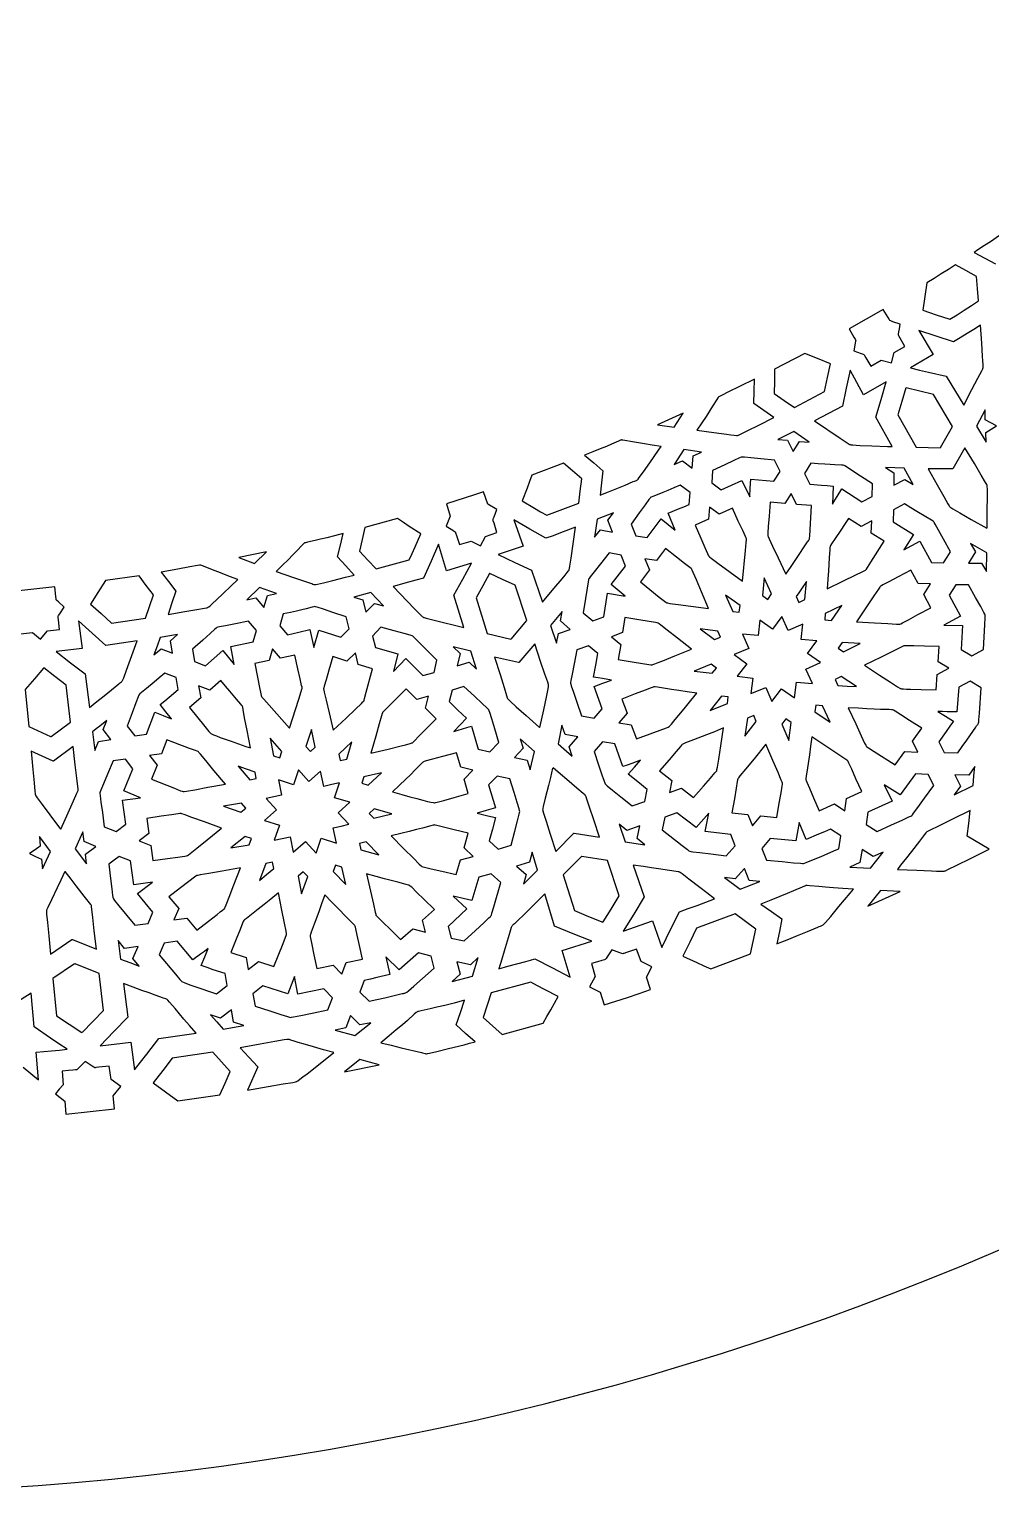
# Model space of a CAD drawing. Extents: x 2600 to 3740, y -1616 to -476.
# Drawn here: x 3210.4 to 3393.4, y -1616 to -1337.1 of the extents above; entities that cross this region are included whole.
import ezdxf

# ---------------------------------------------------------------- set-up
doc = ezdxf.new("R2010")
doc.units = 0
doc.layers.add('LAYER_1', color=18, linetype='CONTINUOUS')
doc.layers.add('LAYER_2', color=174, linetype='CONTINUOUS')

msp = doc.modelspace()

# ---------------------------------------------------------------- linework, layer by layer
at = {"layer": 'LAYER_1'}
for points in [[(3395.07, -1376.4), (3393.36, -1377.58), (3392.26, -1378.31), (3391, -1379.15), (3390.3, -1379.61), (3392.31, -1380.71), (3394.33, -1381.81)], [(3208.72, -1452.26), (3211, -1452.01), (3212.57, -1453.24), (3213.85, -1451.69), (3216.14, -1451.44), (3215.97, -1449.6), (3215.93, -1449.1), (3215.92, -1448.96), (3215.92, -1448.9), (3216, -1448.75), (3216.22, -1448.42), (3217.06, -1447.19), (3215.96, -1446.16), (3215.67, -1445.89), (3215.56, -1445.77), (3215.55, -1445.71), (3215.53, -1445.57), (3215.47, -1445.1), (3215.28, -1443.31), (3207.86, -1444.13)], [(3209.26, -1534.73), (3212.18, -1537.16), (3211.72, -1531.87), (3213.2, -1531.75), (3214.67, -1531.63), (3216.14, -1531.49), (3217.61, -1531.34), (3216.02, -1530.28), (3214.44, -1529.21), (3211.31, -1527.04), (3210.75, -1520.63), (3207.63, -1522.61)]]:
    msp.add_lwpolyline(points, dxfattribs=at)
for points in [[(3386.72, -1381.96), (3385.37, -1382.84), (3384, -1383.71), (3382.63, -1384.58), (3381.26, -1385.43), (3380.88, -1388.03), (3380.49, -1390.64), (3383.06, -1391.49), (3385.64, -1392.33), (3387.02, -1391.48), (3388.39, -1390.61), (3389.76, -1389.74), (3391.12, -1388.85), (3390.92, -1386.51), (3390.72, -1384.18), (3388.72, -1383.07)], [(3372.98, -1390.48), (3366.5, -1394.17), (3367.39, -1395.73), (3367.63, -1396.15), (3367.69, -1396.27), (3367.72, -1396.33), (3367.7, -1396.49), (3367.63, -1396.89), (3367.34, -1398.36), (3368.74, -1398.87), (3369.12, -1399), (3369.27, -1399.07), (3369.31, -1399.12), (3369.38, -1399.24), (3369.64, -1399.66), (3370.59, -1401.26), (3372.59, -1400.12), (3374.53, -1400.62), (3375.07, -1398.7), (3377.07, -1397.56), (3376.17, -1395.94), (3375.93, -1395.51), (3375.87, -1395.38), (3375.84, -1395.32), (3375.86, -1395.16), (3375.93, -1394.76), (3376.04, -1394.14), (3376.18, -1393.29), (3374.77, -1392.81), (3374.39, -1392.67), (3374.24, -1392.61), (3374.2, -1392.56), (3374.13, -1392.44), (3373.89, -1392.03)], [(3386.35, -1396.65), (3383.03, -1395.58), (3379.72, -1394.48), (3382.46, -1399.03), (3380.33, -1400.33), (3379.25, -1400.97), (3378.17, -1401.6), (3379.87, -1402.02), (3381.56, -1402.42), (3384.96, -1403.19), (3388.28, -1408.69), (3389.84, -1405.72), (3390.99, -1403.55), (3391.71, -1402.17), (3391.9, -1401.78), (3391.95, -1401.66), (3391.98, -1401.59), (3391.99, -1401.51), (3391.99, -1401.37), (3391.98, -1400.93), (3391.94, -1400.26), (3391.89, -1399.35), (3391.73, -1396.87), (3391.48, -1393.47), (3390.21, -1394.29), (3388.93, -1395.08), (3387.64, -1395.87)], [(3358.01, -1398.84), (3352.28, -1401.87), (3352.26, -1404.16), (3352.21, -1406.45), (3354.13, -1407.79), (3356.05, -1409.12), (3361.8, -1406.08), (3362.36, -1403.45), (3362.92, -1400.82), (3360.46, -1399.83)], [(3369.21, -1406.71), (3366.64, -1402.06), (3366.29, -1403.77), (3365.93, -1405.47), (3365.19, -1408.87), (3359.85, -1411.7), (3364.75, -1415), (3366.07, -1415.86), (3366.45, -1416.1), (3366.56, -1416.17), (3366.64, -1416.2), (3366.82, -1416.23), (3367.21, -1416.27), (3367.8, -1416.31), (3368.59, -1416.35), (3370.78, -1416.45), (3373.77, -1416.56), (3374.66, -1416.58), (3371.55, -1410.96), (3372.56, -1407.6), (3373.55, -1404.24)], [(3348.34, -1408.35), (3348.4, -1406.06), (3348.46, -1403.78), (3345.59, -1405.17), (3343.49, -1406.18), (3342.16, -1406.83), (3341.79, -1407.02), (3341.68, -1407.09), (3341.62, -1407.13), (3341.58, -1407.18), (3341.5, -1407.29), (3341.27, -1407.63), (3340.49, -1408.87), (3339.24, -1410.83), (3338.43, -1412.08), (3337.5, -1413.49), (3340.74, -1413.93), (3343.12, -1414.24), (3343.98, -1414.34), (3344.62, -1414.42), (3345.05, -1414.45), (3345.18, -1414.46), (3345.25, -1414.45), (3345.32, -1414.43), (3345.44, -1414.38), (3345.82, -1414.21), (3347.16, -1413.55), (3349.27, -1412.5), (3352.15, -1411.07), (3350.24, -1409.71)], [(3377.33, -1405.39), (3377.31, -1405.44), (3377.26, -1405.43), (3376.51, -1407.99), (3375.75, -1410.54), (3379.24, -1416.72), (3383.82, -1416.8), (3383.85, -1416.76), (3383.89, -1416.76), (3386.14, -1412.78), (3382.54, -1406.67), (3379.93, -1406.03)], [(3329.98, -1412.44), (3333.14, -1412.89), (3334.9, -1410.22)], [(3392.4, -1411.47), (3392.34, -1409.61), (3390.69, -1412.71), (3392.54, -1415.76), (3392.48, -1413.89), (3394.51, -1412.65)], [(3316.12, -1418.2), (3317.85, -1419.7), (3319.6, -1421.18), (3319.34, -1423.5), (3319.07, -1425.83), (3319.87, -1425.52), (3320.66, -1425.21), (3322.24, -1424.56), (3323.82, -1423.9), (3325.39, -1423.24), (3325.59, -1423.17), (3325.8, -1423.11), (3326, -1423.03), (3326.09, -1422.98), (3326.18, -1422.92), (3326.3, -1422.78), (3326.53, -1422.48), (3327.32, -1421.4), (3328.54, -1419.66), (3330.19, -1417.29), (3330.68, -1416.57), (3329, -1416.31), (3327.53, -1416.07), (3325.23, -1415.67), (3323.77, -1415.4), (3323.36, -1415.34), (3323.24, -1415.32), (3323.16, -1415.32), (3323.09, -1415.34), (3322.97, -1415.38), (3322.59, -1415.54), (3321.24, -1416.13), (3320.26, -1416.55), (3319.09, -1417.04), (3317.7, -1417.59)], [(3355.94, -1413.73), (3352.93, -1415.21), (3354.72, -1415.38), (3355.81, -1417.55), (3357.05, -1415.59), (3357.95, -1415.66), (3358.85, -1415.73), (3357.39, -1414.74)], [(3335.04, -1417.17), (3333.14, -1419.99), (3334.74, -1419.27), (3336.62, -1420.72), (3336.8, -1418.34), (3338.39, -1417.62)], [(3340.49, -1421.12), (3340.32, -1423.47), (3342.13, -1424.83), (3346.08, -1423.05), (3347.55, -1426.18), (3347.66, -1424.47), (3347.77, -1422.77), (3352.14, -1423.17), (3353.34, -1421.31), (3352.28, -1419.16), (3349.68, -1418.91), (3347.78, -1418.71), (3346.58, -1418.59), (3346.24, -1418.57), (3346.08, -1418.57), (3345.92, -1418.62), (3345.62, -1418.75), (3344.54, -1419.25), (3342.83, -1420.05)], [(3386.24, -1420.81), (3386.19, -1420.81), (3386.17, -1420.85), (3381.54, -1420.8), (3383.26, -1423.85), (3384.5, -1426.08), (3385.29, -1427.49), (3385.52, -1427.89), (3385.6, -1428), (3385.65, -1428.07), (3385.71, -1428.12), (3385.82, -1428.19), (3386.2, -1428.42), (3387.56, -1429.22), (3389.72, -1430.45), (3392.68, -1432.13), (3392.68, -1432.05), (3392.75, -1432.09), (3392.78, -1428.7), (3392.8, -1426.23), (3392.8, -1424.66), (3392.78, -1424.22), (3392.77, -1424.09), (3392.76, -1424.01), (3392.73, -1423.93), (3392.67, -1423.81), (3392.45, -1423.41), (3391.62, -1422.02), (3390.31, -1419.83), (3388.52, -1416.82)], [(3312.12, -1419.72), (3306.06, -1422), (3305.62, -1423.24), (3305.16, -1424.48), (3304.23, -1426.94), (3306.56, -1428.32), (3307.73, -1429), (3308.91, -1429.67), (3314.99, -1427.37), (3315.29, -1425.05), (3315.57, -1422.74), (3313.84, -1421.23)], [(3359.2, -1419.77), (3357.95, -1421.72), (3358.98, -1423.76), (3361.2, -1423.94), (3362.32, -1424.02), (3363.43, -1424.09), (3363.37, -1425.81), (3363.3, -1427.52), (3363.75, -1426.81), (3364.21, -1426.09), (3365.1, -1424.64), (3368.89, -1427.11), (3370.87, -1426.06), (3370.94, -1423.68), (3368.66, -1422.2), (3367, -1421.11), (3365.95, -1420.43), (3365.65, -1420.24), (3365.5, -1420.16), (3365.34, -1420.14), (3364.99, -1420.12), (3363.77, -1420.06), (3362.89, -1420.02), (3361.84, -1419.96), (3360.61, -1419.88)], [(3373.42, -1420.56), (3375.01, -1421.56), (3374.96, -1423.96), (3377.07, -1422.84), (3378.66, -1423.81), (3376.93, -1420.68), (3375.18, -1420.63)], [(3334.34, -1423.9), (3333.08, -1424.45), (3331.98, -1424.92), (3331.03, -1425.32), (3330.24, -1425.64), (3329.13, -1426.07), (3328.82, -1426.2), (3328.73, -1426.24), (3328.68, -1426.27), (3328.57, -1426.4), (3328.36, -1426.67), (3327.65, -1427.65), (3326.53, -1429.21), (3324.99, -1431.33), (3325.88, -1433.56), (3328.06, -1433.9), (3330.67, -1430.34), (3333.36, -1432.47), (3332.01, -1429.28), (3334.02, -1428.46), (3335.01, -1428.03), (3336.01, -1427.59), (3336.2, -1425.33)], [(3297.69, -1427.52), (3296.9, -1425.17), (3295.13, -1425.77), (3293.36, -1426.35), (3291.59, -1426.92), (3289.81, -1427.47), (3290.55, -1429.83), (3289.76, -1431.73), (3291.02, -1432.53), (3291.36, -1432.74), (3291.49, -1432.84), (3291.52, -1432.9), (3291.57, -1433.03), (3291.73, -1433.5), (3292.33, -1435.25), (3294.53, -1434.57), (3296.33, -1435.49), (3297.25, -1433.69), (3299.43, -1432.94), (3298.88, -1431.17), (3298.74, -1430.7), (3298.7, -1430.57), (3298.69, -1430.5), (3298.74, -1430.34), (3298.89, -1429.97), (3299.44, -1428.58)], [(3356.46, -1427.58), (3355.44, -1425.5), (3354.21, -1427.39), (3351.42, -1427.15), (3351.24, -1429.82), (3351.09, -1431.78), (3351, -1433.01), (3350.98, -1433.36), (3350.98, -1433.53), (3351.01, -1433.6), (3351.05, -1433.73), (3351.23, -1434.13), (3351.9, -1435.55), (3352.97, -1437.79), (3354.41, -1440.86), (3355.44, -1439.39), (3356.44, -1437.91), (3358.42, -1434.93), (3358.55, -1434.75), (3358.69, -1434.57), (3358.82, -1434.39), (3358.87, -1434.29), (3358.91, -1434.19), (3358.94, -1434.02), (3358.97, -1433.67), (3359.04, -1432.44), (3359.28, -1427.81)], [(3377, -1427.5), (3374.9, -1428.61), (3374.83, -1430.89), (3378.72, -1433.31), (3376.88, -1436.24), (3379.96, -1434.61), (3382.13, -1438.63), (3384.46, -1438.69), (3385.11, -1437.66), (3385.74, -1436.62), (3384.42, -1434.22), (3383.47, -1432.47), (3382.86, -1431.36), (3382.68, -1431.05), (3382.58, -1430.91), (3382.44, -1430.81), (3382.14, -1430.62), (3381.05, -1429.97), (3379.34, -1428.93), (3378.25, -1428.27)], [(3280.53, -1430.3), (3274.29, -1432.01), (3273.78, -1434.25), (3273.27, -1436.48), (3274.86, -1438.19), (3276.47, -1439.89), (3282.73, -1438.17), (3283.29, -1436.94), (3283.84, -1435.7), (3284.92, -1433.21), (3282.72, -1431.77), (3281.62, -1431.04)], [(3318.49, -1430.38), (3318.03, -1433.86), (3319.13, -1432.44), (3321.43, -1432.87), (3320.55, -1430.61), (3321.63, -1429.19)], [(3341.73, -1429.46), (3339.9, -1428.09), (3339.7, -1430.38), (3337.18, -1431.52), (3338.24, -1433.99), (3339.02, -1435.8), (3339.51, -1436.94), (3339.66, -1437.26), (3339.74, -1437.41), (3339.79, -1437.47), (3339.89, -1437.55), (3340.24, -1437.83), (3341.48, -1438.76), (3346.18, -1442.2), (3346.76, -1436.38), (3346.9, -1434.82), (3346.92, -1434.38), (3346.93, -1434.25), (3346.92, -1434.17), (3346.87, -1434.01), (3346.73, -1433.69), (3346.21, -1432.55), (3345.38, -1430.77), (3344.26, -1428.32)], [(3370.69, -1433.05), (3370.78, -1430.74), (3368.75, -1431.81), (3366.35, -1430.25), (3365.58, -1431.45), (3364.91, -1432.49), (3363.83, -1434.11), (3363.13, -1435.12), (3362.94, -1435.41), (3362.86, -1435.56), (3362.84, -1435.64), (3362.83, -1435.77), (3362.79, -1436.21), (3362.7, -1437.78), (3362.54, -1440.25), (3362.44, -1441.83), (3362.31, -1443.64), (3365.38, -1442.14), (3367.64, -1441.06), (3369.06, -1440.36), (3369.46, -1440.16), (3369.57, -1440.09), (3369.64, -1440.05), (3369.75, -1439.91), (3369.94, -1439.62), (3370.62, -1438.57), (3373.12, -1434.6)], [(3269.1, -1437.59), (3269.64, -1435.36), (3270.17, -1433.13), (3268.52, -1433.57), (3267.08, -1433.94), (3265.84, -1434.23), (3264.81, -1434.47), (3263.36, -1434.78), (3262.96, -1434.88), (3262.84, -1434.91), (3262.77, -1434.94), (3262.71, -1434.99), (3262.62, -1435.07), (3262.33, -1435.37), (3261.31, -1436.44), (3260.57, -1437.2), (3259.68, -1438.12), (3258.63, -1439.17), (3257.42, -1440.37), (3259.05, -1440.94), (3260.69, -1441.5), (3263.97, -1442.59), (3264.17, -1442.67), (3264.38, -1442.76), (3264.58, -1442.83), (3264.69, -1442.85), (3264.79, -1442.86), (3264.95, -1442.84), (3265.27, -1442.77), (3266.4, -1442.5), (3268.18, -1442.06), (3270.61, -1441.47), (3271.43, -1441.26), (3272.26, -1441.04), (3270.67, -1439.32)], [(3308.71, -1434.05), (3305.68, -1432.29), (3302.66, -1430.51), (3304.4, -1435.53), (3299.67, -1437.15), (3302.82, -1438.64), (3305.98, -1440.11), (3308.08, -1446.19), (3310.24, -1443.63), (3311.82, -1441.75), (3312.39, -1441.06), (3312.8, -1440.55), (3313.07, -1440.21), (3313.15, -1440.1), (3313.19, -1440.03), (3313.21, -1439.95), (3313.24, -1439.82), (3313.32, -1439.38), (3313.55, -1437.81), (3314.37, -1431.94), (3311.55, -1433.02), (3310.13, -1433.55)], [(3289.83, -1440.26), (3288.28, -1435.18), (3286.89, -1438.4), (3285.47, -1441.61), (3284.02, -1442.03), (3282.57, -1442.43), (3279.65, -1443.22), (3283.77, -1447.49), (3284.88, -1448.62), (3285.2, -1448.93), (3285.3, -1449.02), (3285.37, -1449.07), (3285.44, -1449.1), (3285.56, -1449.14), (3285.98, -1449.27), (3287.48, -1449.66), (3293.12, -1451.05), (3291.24, -1444.9), (3292.93, -1441.85), (3294.61, -1438.8)], [(3389.57, -1435.01), (3390.5, -1436.65), (3389.22, -1438.77), (3391.69, -1438.76), (3392.62, -1440.39), (3392.69, -1436.79)], [(3250.28, -1437.72), (3253.28, -1438.84), (3255.56, -1436.62)], [(3320.8, -1436.84), (3319.15, -1438.92), (3317.94, -1440.43), (3317.18, -1441.39), (3316.97, -1441.67), (3316.88, -1441.81), (3316.84, -1441.97), (3316.78, -1442.32), (3316.59, -1443.57), (3316.29, -1445.54), (3315.87, -1448.23), (3317.68, -1449.77), (3319.78, -1448.98), (3320.47, -1444.48), (3323.82, -1445.07), (3321.17, -1442.87), (3323.93, -1439.38), (3323.09, -1437.25)], [(3331.49, -1436), (3329.81, -1438.26), (3327.59, -1437.93), (3328.45, -1440.08), (3326.74, -1442.35), (3330.33, -1445.25), (3331.3, -1446.01), (3331.57, -1446.22), (3331.72, -1446.31), (3331.79, -1446.33), (3331.92, -1446.36), (3332.35, -1446.43), (3333.9, -1446.64), (3336.34, -1446.96), (3339.68, -1447.4), (3338.36, -1444.27), (3337.41, -1441.98), (3336.8, -1440.53), (3336.62, -1440.13), (3336.56, -1440.01), (3336.52, -1439.94), (3336.4, -1439.82), (3336.13, -1439.61), (3335.15, -1438.85), (3333.6, -1437.65)], [(3231.3, -1441.18), (3224.89, -1442.09), (3223.49, -1444.34), (3222.08, -1446.58), (3224.08, -1448.38), (3226.09, -1450.18), (3232.52, -1449.26), (3233.29, -1447.05), (3234.05, -1444.84), (3232.67, -1443.01)], [(3235.52, -1440.48), (3236.91, -1442.29), (3238.31, -1444.1), (3237.57, -1446.32), (3236.82, -1448.55), (3240, -1448), (3242.32, -1447.61), (3243.79, -1447.36), (3244.2, -1447.28), (3244.32, -1447.25), (3244.39, -1447.22), (3244.46, -1447.18), (3244.56, -1447.1), (3244.88, -1446.82), (3245.36, -1446.39), (3245.99, -1445.8), (3250.1, -1441.89), (3248.51, -1441.29), (3247.13, -1440.76), (3244.97, -1439.91), (3243.6, -1439.37), (3243.21, -1439.22), (3243.09, -1439.18), (3243.02, -1439.17), (3242.95, -1439.17), (3242.82, -1439.18), (3242.41, -1439.24), (3240.96, -1439.5), (3238.66, -1439.92)], [(3298.08, -1440.73), (3298.05, -1440.78), (3298, -1440.76), (3296.73, -1443.08), (3295.45, -1445.41), (3297.58, -1452.18), (3302.06, -1453.24), (3302.09, -1453.21), (3302.13, -1453.22), (3305.13, -1449.72), (3302.88, -1442.99), (3300.47, -1441.87)], [(3379.59, -1442.67), (3378.24, -1440.11), (3375.82, -1441.39), (3374.04, -1442.31), (3372.92, -1442.9), (3372.61, -1443.08), (3372.46, -1443.17), (3372.41, -1443.23), (3372.33, -1443.34), (3372.07, -1443.71), (3371.18, -1445.02), (3369.78, -1447.11), (3368.88, -1448.44), (3367.85, -1449.95), (3371.32, -1450.15), (3373.86, -1450.3), (3375.47, -1450.39), (3375.93, -1450.4), (3376.06, -1450.39), (3376.14, -1450.39), (3376.31, -1450.32), (3376.63, -1450.16), (3377.77, -1449.55), (3379.57, -1448.58), (3382.03, -1447.27), (3380.68, -1444.72), (3381.95, -1442.73)], [(3254.25, -1443.42), (3251.8, -1445.75), (3253.51, -1445.4), (3255.06, -1447.22), (3255.73, -1444.94), (3257.44, -1444.58)], [(3349.97, -1444.94), (3350.98, -1445.67), (3351.71, -1444.65), (3350.29, -1441.55)], [(3356.4, -1445.11), (3356.93, -1446.24), (3358.07, -1445.71), (3358.34, -1442.29), (3357.38, -1443.7), (3356.89, -1444.41)], [(3386.76, -1442.89), (3385.5, -1444.85), (3387.67, -1448.87), (3384.48, -1450.56), (3388.06, -1450.62), (3387.81, -1455.24), (3389.81, -1456.42), (3392.06, -1455.22), (3392.32, -1450.44), (3392.38, -1449.16), (3392.38, -1448.8), (3392.37, -1448.62), (3392.31, -1448.46), (3392.14, -1448.15), (3391.53, -1447.04), (3390.55, -1445.3), (3389.22, -1442.91), (3387.99, -1442.91)], [(3258.77, -1448.45), (3258.11, -1450.71), (3259.59, -1452.42), (3260.65, -1452.19), (3261.71, -1451.95), (3263.82, -1451.44), (3264.6, -1454.81), (3265.52, -1451.51), (3269.73, -1452.85), (3271.29, -1451.3), (3270.71, -1448.97), (3268.21, -1448.16), (3266.39, -1447.56), (3265.23, -1447.18), (3264.91, -1447.08), (3264.75, -1447.05), (3264.59, -1447.07), (3264.26, -1447.15), (3263.11, -1447.45), (3262.28, -1447.66), (3261.28, -1447.9), (3260.11, -1448.16)], [(3275.4, -1444.38), (3272.16, -1445.27), (3273.88, -1445.77), (3274.49, -1448.12), (3276.1, -1446.43), (3277.83, -1446.93)], [(3342.97, -1444.86), (3344.33, -1447.98), (3345.56, -1448.11), (3345.7, -1446.86)], [(3361.94, -1448.34), (3361.83, -1449.59), (3363.09, -1449.67), (3365.06, -1446.81)], [(3224.98, -1454.43), (3222.38, -1452.12), (3221.09, -1450.95), (3219.81, -1449.77), (3220.46, -1455.04), (3215.5, -1455.59), (3218.27, -1457.73), (3221.06, -1459.86), (3221.85, -1466.24), (3223.26, -1465.14), (3224.66, -1464.02), (3227.43, -1461.77), (3227.61, -1461.64), (3227.79, -1461.51), (3227.97, -1461.37), (3228.05, -1461.29), (3228.12, -1461.21), (3228.15, -1461.14), (3228.21, -1461.01), (3228.38, -1460.6), (3228.93, -1459.13), (3230.96, -1453.58)], [(3252.16, -1449.82), (3249.64, -1450.33), (3247.79, -1450.69), (3246.62, -1450.92), (3246.3, -1450.99), (3246.14, -1451.04), (3246.01, -1451.13), (3245.75, -1451.35), (3244.85, -1452.16), (3243.42, -1453.43), (3241.47, -1455.17), (3241.88, -1457.53), (3243.94, -1458.33), (3247.25, -1455.43), (3248.33, -1456.75), (3249.43, -1458.06), (3248.77, -1454.66), (3253.02, -1453.78), (3253.68, -1451.62)], [(3311.55, -1449.78), (3311.87, -1447.96), (3309.61, -1450.62), (3310.78, -1453.99), (3311.12, -1452.16), (3313.37, -1451.38)], [(3323.8, -1449.15), (3323.35, -1451.99), (3321.21, -1452.8), (3322.99, -1454.28), (3322.51, -1457.13), (3325.18, -1457.57), (3327.13, -1457.9), (3328.36, -1458.1), (3328.71, -1458.15), (3328.88, -1458.16), (3328.96, -1458.14), (3329.09, -1458.1), (3329.51, -1457.96), (3330.14, -1457.72), (3330.98, -1457.39), (3333.3, -1456.45), (3336.46, -1455.15), (3333.8, -1453.08), (3331.86, -1451.54), (3330.64, -1450.57), (3330.29, -1450.31), (3330.18, -1450.23), (3330.11, -1450.19), (3329.94, -1450.15), (3329.6, -1450.09), (3328.38, -1449.89), (3326.44, -1449.59)], [(3357.33, -1453.32), (3357.63, -1450.37), (3354.88, -1451.61), (3353.65, -1448.91), (3351.9, -1451.33), (3349.48, -1449.61), (3349.16, -1452.57), (3346.19, -1452.28), (3347.38, -1455), (3345.99, -1455.59), (3344.6, -1456.17), (3347, -1457.95), (3345.16, -1460.32), (3348.17, -1460.67), (3347.77, -1463.62), (3349.19, -1463.03), (3350.6, -1462.43), (3351.78, -1465.15), (3353.62, -1462.69), (3356.07, -1464.4), (3356.43, -1461.42), (3359.47, -1461.67), (3358.24, -1458.98), (3361.04, -1457.71), (3358.57, -1456.01), (3360.35, -1453.58)], [(3235.32, -1452.93), (3234.74, -1454.59), (3234.14, -1456.25), (3234.83, -1455.67), (3235.51, -1455.08), (3237.67, -1455.93), (3237.27, -1453.54), (3238.63, -1452.35)], [(3277.33, -1450.96), (3275.72, -1452.65), (3276.3, -1454.86), (3280.57, -1456.06), (3279.73, -1459.39), (3282.09, -1456.95), (3285.3, -1460.18), (3287.46, -1459.59), (3288.02, -1457.28), (3286.09, -1455.35), (3284.69, -1453.93), (3283.81, -1453.04), (3283.55, -1452.79), (3283.42, -1452.68), (3283.27, -1452.62), (3282.94, -1452.52), (3281.76, -1452.19), (3279.89, -1451.68)], [(3338.1, -1451.27), (3340.83, -1453.34), (3341.99, -1452.86), (3341.5, -1451.71)], [(3258.24, -1456.85), (3256.73, -1455.11), (3256.06, -1457.3), (3253.35, -1457.86), (3253.88, -1460.5), (3254.26, -1462.43), (3254.5, -1463.65), (3254.58, -1463.99), (3254.63, -1464.16), (3254.67, -1464.22), (3254.75, -1464.33), (3255.03, -1464.67), (3256.06, -1465.84), (3259.94, -1470.21), (3261.72, -1464.67), (3262.18, -1463.19), (3262.3, -1462.76), (3262.33, -1462.63), (3262.35, -1462.56), (3262.33, -1462.39), (3262.26, -1462.05), (3261.98, -1460.83), (3261.54, -1458.91), (3260.95, -1456.28)], [(3291.09, -1454.71), (3292.43, -1456), (3291.89, -1458.36), (3294.17, -1457.66), (3295.52, -1458.95), (3294.48, -1455.53)], [(3303.58, -1457.67), (3303.54, -1457.67), (3303.51, -1457.7), (3298.98, -1456.65), (3300.02, -1459.98), (3300.78, -1462.43), (3301.26, -1463.97), (3301.4, -1464.4), (3301.45, -1464.53), (3301.49, -1464.61), (3301.54, -1464.67), (3301.63, -1464.77), (3301.95, -1465.07), (3303.12, -1466.14), (3304.98, -1467.81), (3307.53, -1470.08), (3307.55, -1470.01), (3307.61, -1470.06), (3308.33, -1466.72), (3308.85, -1464.28), (3309.17, -1462.73), (3309.25, -1462.29), (3309.27, -1462.16), (3309.27, -1462.08), (3309.26, -1462), (3309.22, -1461.86), (3309.09, -1461.43), (3308.57, -1459.9), (3307.74, -1457.48), (3306.62, -1454.16)], [(3317.81, -1460.46), (3318.23, -1458.21), (3318.62, -1455.96), (3316.89, -1454.5), (3314.64, -1455.27), (3314.13, -1457.94), (3313.75, -1459.9), (3313.51, -1461.14), (3313.44, -1461.49), (3313.43, -1461.66), (3313.47, -1461.82), (3313.58, -1462.16), (3313.99, -1463.36), (3314.66, -1465.25), (3315.56, -1467.83), (3317.96, -1468.27), (3319.49, -1466.54), (3317.95, -1462.24), (3319.6, -1461.66), (3321.23, -1461.05), (3319.52, -1460.76), (3318.67, -1460.61)], [(3365.12, -1453.9), (3364.38, -1454.95), (3365.43, -1455.64), (3368.6, -1454.09)], [(3369.38, -1458.23), (3372.26, -1460.1), (3374.37, -1461.47), (3375.71, -1462.32), (3376.1, -1462.55), (3376.22, -1462.62), (3376.29, -1462.65), (3376.46, -1462.68), (3376.83, -1462.71), (3377.39, -1462.74), (3378.14, -1462.77), (3380.21, -1462.84), (3383.04, -1462.89), (3383.26, -1459.95), (3385.43, -1458.79), (3383.42, -1457.59), (3383.61, -1454.66), (3380.83, -1454.6), (3378.8, -1454.54), (3377.51, -1454.5), (3377.15, -1454.5), (3376.97, -1454.51), (3376.9, -1454.53), (3376.76, -1454.59), (3376.35, -1454.78), (3374.88, -1455.51), (3372.55, -1456.66)], [(3273.04, -1458.08), (3272.48, -1455.83), (3270.88, -1457.41), (3268.19, -1456.57), (3267.45, -1459.14), (3266.9, -1461.02), (3266.56, -1462.21), (3266.47, -1462.54), (3266.44, -1462.71), (3266.44, -1462.79), (3266.46, -1462.92), (3266.56, -1463.35), (3266.91, -1464.88), (3267.49, -1467.3), (3268.27, -1470.6), (3270.71, -1468.28), (3272.5, -1466.59), (3273.62, -1465.51), (3273.93, -1465.2), (3274.02, -1465.1), (3274.07, -1465.04), (3274.13, -1464.89), (3274.23, -1464.55), (3274.56, -1463.37), (3275.76, -1458.91)], [(3340.19, -1457.99), (3336.99, -1459.32), (3340.42, -1459.75), (3341.2, -1458.75)], [(3213.19, -1458.74), (3213.15, -1458.78), (3213.11, -1458.75), (3211.39, -1460.8), (3209.65, -1462.84), (3210.33, -1469.91), (3214.48, -1471.8), (3214.52, -1471.78), (3214.56, -1471.79), (3218.23, -1469.04), (3217.42, -1461.99), (3215.3, -1460.37)], [(3236.23, -1459.72), (3235.16, -1460.64), (3234.21, -1461.43), (3232.71, -1462.65), (3231.75, -1463.41), (3231.48, -1463.63), (3231.36, -1463.74), (3231.29, -1463.9), (3231.15, -1464.22), (3230.71, -1465.4), (3230.01, -1467.25), (3229.03, -1469.79), (3230.48, -1471.68), (3232.7, -1471.36), (3234.32, -1467.13), (3235.9, -1467.78), (3236.68, -1468.09), (3237.47, -1468.4), (3236.41, -1467.06), (3235.35, -1465.71), (3236.21, -1465), (3237.06, -1464.28), (3238.76, -1462.82), (3238.38, -1460.57)], [(3364.98, -1460.38), (3363.79, -1460.92), (3364.32, -1462.05), (3366.08, -1462.17), (3367.85, -1462.26)], [(3246.87, -1461.12), (3244.75, -1462.96), (3242.64, -1462.15), (3243.04, -1464.43), (3240.89, -1466.28), (3243.8, -1469.88), (3244.59, -1470.84), (3244.82, -1471.1), (3244.94, -1471.22), (3245.1, -1471.3), (3245.47, -1471.46), (3246.02, -1471.67), (3246.76, -1471.95), (3248.83, -1472.7), (3251.66, -1473.69), (3252.5, -1473.97), (3251.87, -1470.64), (3251.41, -1468.2), (3251.12, -1466.66), (3251.03, -1466.23), (3250.99, -1466.1), (3250.97, -1466.02), (3250.87, -1465.89), (3250.65, -1465.62), (3249.85, -1464.67), (3248.58, -1463.18), (3247.78, -1462.22)], [(3285.81, -1466.36), (3286.38, -1464.12), (3284.17, -1464.72), (3282.14, -1462.69), (3280.26, -1464.59), (3278.87, -1465.98), (3278, -1466.85), (3277.76, -1467.11), (3277.65, -1467.24), (3277.62, -1467.31), (3277.57, -1467.43), (3277.45, -1467.86), (3277.02, -1469.36), (3276.36, -1471.74), (3275.93, -1473.25), (3275.42, -1474.98), (3278.74, -1474.18), (3281.17, -1473.57), (3282.05, -1473.34), (3282.7, -1473.16), (3283.13, -1473.04), (3283.25, -1472.99), (3283.33, -1472.96), (3283.46, -1472.85), (3283.71, -1472.61), (3284.59, -1471.72), (3285.98, -1470.31), (3287.87, -1468.39)], [(3293.15, -1462.25), (3290.88, -1462.95), (3290.33, -1465.15), (3291.97, -1466.74), (3293.63, -1468.31), (3292.43, -1469.57), (3291.22, -1470.8), (3292.89, -1470.33), (3293.73, -1470.09), (3294.56, -1469.84), (3295.85, -1474.22), (3298.11, -1474.72), (3299.78, -1472.95), (3299, -1470.33), (3298.43, -1468.42), (3298.06, -1467.21), (3297.95, -1466.87), (3297.88, -1466.71), (3297.77, -1466.58), (3297.51, -1466.33), (3296.59, -1465.47), (3295.13, -1464.12)], [(3323.19, -1464.65), (3324.19, -1467.36), (3322.66, -1469.18), (3324.98, -1469.54), (3325.98, -1472.25), (3328.59, -1471.27), (3330.5, -1470.56), (3331.71, -1470.11), (3332.05, -1469.98), (3332.2, -1469.9), (3332.26, -1469.85), (3332.36, -1469.75), (3332.66, -1469.41), (3333.11, -1468.89), (3333.7, -1468.19), (3334.43, -1467.3), (3335.3, -1466.22), (3336.31, -1464.96), (3337.46, -1463.51), (3335.64, -1463.27), (3334.04, -1463.05), (3332.68, -1462.85), (3331.54, -1462.67), (3329.97, -1462.42), (3329.52, -1462.35), (3329.39, -1462.34), (3329.31, -1462.34), (3329.14, -1462.38), (3328.8, -1462.5), (3327.62, -1462.95), (3325.75, -1463.67)], [(3389.5, -1461.27), (3387.34, -1462.41), (3386.99, -1467.08), (3385.16, -1467.06), (3384.25, -1467.05), (3383.33, -1467.02), (3384.84, -1467.94), (3386.35, -1468.84), (3385.66, -1469.84), (3384.96, -1470.83), (3383.54, -1472.8), (3384.56, -1474.85), (3387.15, -1474.92), (3388.02, -1473.69), (3388.87, -1472.46), (3390.57, -1469.98), (3390.72, -1469.78), (3390.88, -1469.58), (3390.95, -1469.48), (3391.02, -1469.37), (3391.08, -1469.27), (3391.13, -1469.15), (3391.16, -1468.98), (3391.19, -1468.62), (3391.29, -1467.33), (3391.61, -1462.5)], [(3342.2, -1464.08), (3340.02, -1466.83), (3343.29, -1465.48), (3343.47, -1464.23)], [(3360.12, -1465.83), (3359.97, -1467.09), (3362.84, -1469.04), (3361.42, -1465.93)], [(3366.31, -1466.3), (3367.73, -1469.38), (3368.77, -1471.63), (3369.43, -1473.06), (3369.63, -1473.45), (3369.69, -1473.57), (3369.74, -1473.64), (3369.87, -1473.74), (3370.16, -1473.95), (3371.23, -1474.63), (3375.25, -1477.17), (3377.07, -1474.67), (3379.54, -1474.75), (3378.52, -1472.67), (3380.31, -1470.18), (3377.99, -1468.73), (3376.29, -1467.65), (3375.22, -1466.97), (3374.91, -1466.78), (3374.76, -1466.71), (3374.68, -1466.69), (3374.54, -1466.68), (3374.08, -1466.66), (3372.44, -1466.62), (3371.26, -1466.58), (3369.84, -1466.51), (3368.19, -1466.42)], [(3224.49, -1470.46), (3225.19, -1468.72), (3223.81, -1469.81), (3223.12, -1470.35), (3222.43, -1470.88), (3222.87, -1474.43), (3223.58, -1472.71), (3225.94, -1472.38)], [(3347.1, -1468.29), (3346.59, -1471.7), (3348.79, -1468.94), (3348.31, -1467.79)], [(3354.43, -1468.4), (3353.65, -1469.44), (3355.01, -1472.57), (3355.47, -1469.12)], [(3256.24, -1472.11), (3256.92, -1475.45), (3258.1, -1475.84), (3258.5, -1474.66)], [(3263.08, -1473.71), (3263.92, -1474.64), (3264.85, -1473.81), (3264.11, -1470.48)], [(3312.41, -1471.42), (3311.81, -1469.64), (3311.06, -1473.16), (3313.78, -1475.5), (3313.18, -1473.72), (3314.84, -1471.87)], [(3330.4, -1478.35), (3332.7, -1480.16), (3332.25, -1482.47), (3334.55, -1481.6), (3336.88, -1483.4), (3338.73, -1481.27), (3340.08, -1479.72), (3340.93, -1478.73), (3341.16, -1478.45), (3341.26, -1478.3), (3341.28, -1478.22), (3341.31, -1478.09), (3341.4, -1477.65), (3341.66, -1476.07), (3342.05, -1473.58), (3342.58, -1470.16), (3340.83, -1470.88), (3339.3, -1471.49), (3336.88, -1472.43), (3335.35, -1473.02), (3334.92, -1473.19), (3334.79, -1473.25), (3334.72, -1473.29), (3334.59, -1473.41), (3334.35, -1473.68), (3333.52, -1474.67), (3332.2, -1476.23)], [(3359.37, -1471.82), (3359.12, -1473.65), (3358.9, -1475.25), (3358.53, -1477.77), (3358.3, -1479.35), (3358.25, -1479.8), (3358.24, -1479.94), (3358.24, -1480.02), (3358.29, -1480.18), (3358.42, -1480.51), (3358.92, -1481.65), (3359.72, -1483.45), (3360.8, -1485.91), (3363.68, -1484.61), (3365.65, -1485.92), (3365.99, -1483.57), (3368.87, -1482.27), (3367.76, -1479.82), (3366.96, -1478.02), (3366.44, -1476.88), (3366.29, -1476.57), (3366.21, -1476.42), (3366.15, -1476.37), (3366.04, -1476.28), (3365.67, -1476.03), (3364.34, -1475.14), (3362.23, -1473.75), (3360.89, -1472.85)], [(3215.05, -1476.45), (3215.01, -1476.43), (3214.97, -1476.46), (3210.78, -1474.57), (3211.1, -1478.06), (3211.33, -1480.6), (3211.48, -1482.21), (3211.53, -1482.67), (3211.55, -1482.8), (3211.57, -1482.88), (3211.61, -1482.95), (3211.68, -1483.07), (3211.93, -1483.43), (3212.85, -1484.7), (3214.32, -1486.69), (3216.33, -1489.41), (3216.37, -1489.34), (3216.41, -1489.4), (3217.82, -1486.3), (3218.84, -1484.04), (3219.48, -1482.6), (3219.64, -1482.19), (3219.69, -1482.06), (3219.71, -1481.98), (3219.71, -1481.9), (3219.71, -1481.76), (3219.66, -1481.31), (3219.48, -1479.7), (3219.17, -1477.16), (3218.76, -1473.69)], [(3236.61, -1472.4), (3235.58, -1475.08), (3233.31, -1475.4), (3234.75, -1477.22), (3233.69, -1479.9), (3238.04, -1481.65), (3239.21, -1482.1), (3239.54, -1482.22), (3239.7, -1482.26), (3239.78, -1482.26), (3239.92, -1482.25), (3240.36, -1482.18), (3241.92, -1481.91), (3244.38, -1481.46), (3247.74, -1480.86), (3245.57, -1478.26), (3243.99, -1476.35), (3242.99, -1475.14), (3242.7, -1474.8), (3242.61, -1474.7), (3242.55, -1474.65), (3242.4, -1474.58), (3242.07, -1474.46), (3240.92, -1474.04), (3240.08, -1473.74), (3239.09, -1473.37), (3237.93, -1472.93)], [(3269.32, -1475.16), (3269.61, -1476.38), (3270.83, -1476.08), (3271.81, -1472.81)], [(3292.53, -1477.65), (3291.74, -1474.87), (3289.1, -1475.58), (3287.16, -1476.1), (3285.94, -1476.43), (3285.6, -1476.53), (3285.44, -1476.59), (3285.37, -1476.64), (3285.27, -1476.73), (3284.95, -1477.04), (3283.82, -1478.18), (3283.01, -1478.99), (3282.03, -1479.95), (3280.87, -1481.07), (3279.53, -1482.33), (3281.31, -1482.83), (3282.87, -1483.26), (3284.21, -1483.61), (3285.32, -1483.9), (3286.21, -1484.13), (3286.88, -1484.29), (3287.32, -1484.38), (3287.46, -1484.4), (3287.54, -1484.41), (3287.71, -1484.38), (3288.06, -1484.29), (3289.31, -1483.95), (3291.27, -1483.4), (3293.96, -1482.66), (3293.17, -1479.88), (3294.83, -1478.22)], [(3303.88, -1472.22), (3304.45, -1474.01), (3302.75, -1475.8), (3305.18, -1476.32), (3305.74, -1478.11), (3306.56, -1474.63)], [(3323.39, -1477.51), (3321.86, -1473.2), (3319.54, -1472.79), (3317.91, -1474.62), (3318.79, -1477.2), (3319.43, -1479.1), (3319.84, -1480.3), (3319.97, -1480.63), (3320.04, -1480.79), (3320.16, -1480.91), (3320.43, -1481.15), (3321.43, -1481.97), (3323.01, -1483.25), (3325.17, -1485.01), (3327.58, -1484.18), (3328.04, -1481.89), (3326.23, -1480.44), (3324.43, -1478.98), (3325.62, -1477.64), (3326.79, -1476.28), (3325.09, -1476.91), (3324.24, -1477.21)], [(3344.16, -1486.34), (3347.2, -1486.64), (3348.06, -1488.79), (3349.65, -1486.88), (3352.71, -1487.18), (3353.17, -1484.47), (3353.51, -1482.49), (3353.72, -1481.24), (3353.77, -1480.88), (3353.78, -1480.71), (3353.76, -1480.64), (3353.71, -1480.51), (3353.55, -1480.1), (3352.94, -1478.65), (3351.95, -1476.37), (3350.62, -1473.26), (3348.38, -1476.02), (3346.73, -1478.02), (3345.69, -1479.3), (3345.41, -1479.66), (3345.32, -1479.78), (3345.28, -1479.85), (3345.24, -1480.02), (3345.17, -1480.37), (3344.96, -1481.63), (3344.63, -1483.62)], [(3228.4, -1482.16), (3230.12, -1477.91), (3228.72, -1476.11), (3226.37, -1476.44), (3225.33, -1478.97), (3224.54, -1480.82), (3224.05, -1481.98), (3223.92, -1482.32), (3223.86, -1482.48), (3223.87, -1482.65), (3223.9, -1483.01), (3224.06, -1484.26), (3224.32, -1486.25), (3224.67, -1488.96), (3225.79, -1489.43), (3226.92, -1489.88), (3228.77, -1488.46), (3228.16, -1483.93), (3231.61, -1483.44)], [(3250.16, -1477.44), (3252.4, -1480.05), (3253.63, -1479.8), (3253.39, -1478.57), (3251.77, -1478.02)], [(3389.24, -1479.12), (3386.61, -1479.06), (3387.69, -1481.23), (3386.49, -1482.87), (3390.06, -1481.12), (3390.24, -1479.3), (3390.42, -1477.47), (3389.84, -1478.3)], [(3268.54, -1483.44), (3269.44, -1480.59), (3267.98, -1480.94), (3266.51, -1481.28), (3265.86, -1478.38), (3263.64, -1480.36), (3261.63, -1478.15), (3260.69, -1480.97), (3257.85, -1480.04), (3258.44, -1482.95), (3255.49, -1483.56), (3257.47, -1485.77), (3255.18, -1487.76), (3258.05, -1488.68), (3257.04, -1491.5), (3260.05, -1490.88), (3260.64, -1493.79), (3262.96, -1491.79), (3265, -1493.99), (3265.97, -1491.17), (3268.91, -1492.07), (3268.26, -1489.18), (3269.76, -1488.84), (3271.25, -1488.48), (3269.19, -1486.34), (3271.43, -1484.28)], [(3274.07, -1479.48), (3273.71, -1480.68), (3274.93, -1481.03), (3277.45, -1478.67)], [(3299.48, -1479.31), (3297.85, -1481), (3299.14, -1485.39), (3298.28, -1485.65), (3297.41, -1485.9), (3295.67, -1486.39), (3297.42, -1486.8), (3298.29, -1487), (3299.16, -1487.19), (3298.57, -1489.43), (3297.96, -1491.66), (3299.68, -1493.25), (3302.11, -1492.5), (3302.83, -1489.81), (3303.35, -1487.84), (3303.67, -1486.6), (3303.75, -1486.24), (3303.78, -1486.07), (3303.75, -1485.9), (3303.65, -1485.56), (3303.28, -1484.35), (3302.68, -1482.44), (3301.88, -1479.82)], [(3310.12, -1477.78), (3310.1, -1477.85), (3310.04, -1477.8), (3309.62, -1479.57), (3309.24, -1481.12), (3308.64, -1483.54), (3308.26, -1485.08), (3308.16, -1485.51), (3308.14, -1485.64), (3308.13, -1485.72), (3308.15, -1485.8), (3308.18, -1485.94), (3308.31, -1486.37), (3308.79, -1487.92), (3309.58, -1490.35), (3310.64, -1493.68), (3314.06, -1490.19), (3314.11, -1490.19), (3314.14, -1490.16), (3318.96, -1490.98), (3317.86, -1487.66), (3317.07, -1485.23), (3316.56, -1483.69), (3316.4, -1483.27), (3316.35, -1483.14), (3316.31, -1483.07), (3316.26, -1483.01), (3316.16, -1482.91), (3315.83, -1482.62), (3314.62, -1481.6), (3312.71, -1479.99), (3311.5, -1478.96)], [(3379.09, -1478.92), (3376.17, -1482.89), (3374.67, -1481.94), (3373.17, -1480.99), (3374.64, -1484.12), (3370.04, -1486.19), (3369.71, -1488.52), (3371.78, -1489.86), (3374.55, -1488.61), (3376.58, -1487.7), (3377.86, -1487.11), (3378.22, -1486.94), (3378.38, -1486.84), (3378.51, -1486.7), (3378.74, -1486.39), (3379.56, -1485.29), (3380.84, -1483.54), (3382.6, -1481.14), (3381.54, -1478.99)], [(3250.81, -1484.45), (3247.39, -1485.04), (3250.66, -1486.2), (3251.63, -1485.4)], [(3276.03, -1485.58), (3275.09, -1486.45), (3275.97, -1487.35), (3279.4, -1486.52)], [(3375.65, -1497.09), (3379.39, -1497.26), (3382.13, -1497.38), (3383.12, -1497.41), (3383.86, -1497.43), (3384.35, -1497.44), (3384.5, -1497.43), (3384.59, -1497.42), (3384.68, -1497.39), (3384.82, -1497.33), (3385.29, -1497.11), (3386.95, -1496.3), (3389.56, -1495), (3393.13, -1493.23), (3388.95, -1490.77), (3389.24, -1488.34), (3389.53, -1485.9), (3386.04, -1487.59), (3383.48, -1488.83), (3381.87, -1489.61), (3381.42, -1489.84), (3381.29, -1489.92), (3381.21, -1489.97), (3381.07, -1490.13), (3380.8, -1490.47), (3379.86, -1491.71), (3378.36, -1493.66), (3377.39, -1494.9), (3376.28, -1496.3)], [(3232.79, -1487.37), (3233.19, -1490.24), (3231.32, -1491.67), (3233.52, -1492.53), (3233.93, -1495.39), (3236.69, -1495.01), (3238.71, -1494.73), (3239.99, -1494.55), (3240.35, -1494.49), (3240.52, -1494.45), (3240.59, -1494.41), (3240.7, -1494.33), (3241.06, -1494.06), (3242.31, -1493.05), (3244.28, -1491.43), (3246.98, -1489.22), (3243.74, -1488.06), (3241.38, -1487.2), (3239.89, -1486.65), (3239.47, -1486.51), (3239.33, -1486.47), (3239.26, -1486.45), (3239.08, -1486.46), (3238.73, -1486.5), (3237.48, -1486.69), (3235.49, -1486.98)], [(3279.3, -1490.72), (3281.73, -1493.17), (3283.52, -1494.96), (3284.65, -1496.09), (3284.98, -1496.39), (3285.09, -1496.48), (3285.15, -1496.53), (3285.32, -1496.59), (3285.67, -1496.68), (3286.94, -1496.98), (3288.94, -1497.45), (3291.68, -1498.08), (3292.51, -1495.26), (3294.89, -1494.61), (3293.17, -1493), (3293.97, -1490.19), (3291.26, -1489.53), (3289.28, -1489.04), (3288.02, -1488.73), (3287.67, -1488.66), (3287.49, -1488.63), (3287.41, -1488.64), (3287.27, -1488.67), (3286.83, -1488.78), (3285.24, -1489.21), (3284.11, -1489.51), (3282.74, -1489.87), (3281.13, -1490.28)], [(3324.17, -1489.66), (3322.69, -1488.45), (3323.85, -1491.83), (3327.6, -1492.43), (3326.1, -1491.23), (3326.63, -1488.82)], [(3339.09, -1489.84), (3339.76, -1486.39), (3337.36, -1489.14), (3333.67, -1486.3), (3331.38, -1487.17), (3330.88, -1489.58), (3334.68, -1492.54), (3335.7, -1493.33), (3335.99, -1493.54), (3336.14, -1493.63), (3336.32, -1493.68), (3336.7, -1493.73), (3338.04, -1493.9), (3340.17, -1494.15), (3343.08, -1494.5), (3344.77, -1492.58), (3343.94, -1490.45)], [(3362.93, -1489.4), (3361.78, -1489.91), (3360.62, -1490.4), (3358.29, -1491.37), (3356.94, -1488.18), (3356.35, -1491.67), (3351.45, -1491.22), (3349.87, -1493.11), (3350.77, -1495.34), (3353.71, -1495.61), (3355.86, -1495.81), (3357.23, -1495.93), (3357.61, -1495.96), (3357.8, -1495.96), (3357.96, -1495.91), (3358.27, -1495.79), (3359.39, -1495.34), (3361.15, -1494.61), (3363.55, -1493.58), (3364.02, -1493.36), (3364.49, -1493.15), (3364.88, -1490.7)], [(3212.33, -1490.82), (3212.51, -1492.69), (3211.5, -1493.39), (3210.48, -1494.09), (3211.61, -1494.6), (3212.74, -1495.11), (3212.92, -1496.98), (3214.45, -1493.7)], [(3220.83, -1491.77), (3220.62, -1489.91), (3219.15, -1493.18), (3221.32, -1496.05), (3221.11, -1494.19), (3223.11, -1492.74)], [(3251.5, -1490.81), (3248.8, -1493.01), (3252.28, -1492.41), (3252.72, -1491.23)], [(3274.54, -1491.86), (3273.27, -1492.17), (3273.55, -1493.39), (3276.96, -1494.32)], [(3305.65, -1495.68), (3303.17, -1496.45), (3305.01, -1498.08), (3304.51, -1499.93), (3307.18, -1497.24), (3306.14, -1493.83)], [(3371.03, -1494.65), (3368.93, -1493.29), (3368.54, -1495.77), (3366.62, -1496.64), (3370.51, -1496.84), (3372.95, -1493.78)], [(3230.31, -1500), (3229.7, -1495.47), (3227.53, -1494.63), (3226.54, -1495.36), (3225.55, -1496.09), (3225.88, -1498.8), (3226.11, -1500.79), (3226.26, -1502.05), (3226.31, -1502.4), (3226.35, -1502.57), (3226.45, -1502.71), (3226.66, -1503), (3227.46, -1504), (3230.49, -1507.72), (3233.01, -1507.36), (3233.94, -1505.23), (3231.02, -1501.65), (3233.88, -1499.5)], [(3236.99, -1502.3), (3238.86, -1504.56), (3237.95, -1506.72), (3240.38, -1506.37), (3242.29, -1508.63), (3244.55, -1506.92), (3246.18, -1505.65), (3246.77, -1505.18), (3247.2, -1504.83), (3247.48, -1504.59), (3247.61, -1504.46), (3247.65, -1504.39), (3247.71, -1504.27), (3247.89, -1503.86), (3248.47, -1502.38), (3249.37, -1500.03), (3250.6, -1496.82), (3247.11, -1497.42), (3244.56, -1497.85), (3242.94, -1498.13), (3242.49, -1498.22), (3242.35, -1498.25), (3242.27, -1498.27), (3242.12, -1498.37), (3241.83, -1498.59), (3240.81, -1499.37), (3239.2, -1500.62)], [(3255.43, -1495.98), (3254.21, -1499.19), (3255.58, -1498.07), (3256.27, -1497.51), (3256.94, -1496.94), (3256.71, -1495.72)], [(3268.67, -1496.27), (3268.26, -1497.46), (3270.66, -1499.98), (3269.92, -1496.65)], [(3315.59, -1494.61), (3315.55, -1494.65), (3315.51, -1494.64), (3312.04, -1498.15), (3314.17, -1504.92), (3316.87, -1506.03), (3319.56, -1507.13), (3319.59, -1507.08), (3319.65, -1507.1), (3321.18, -1504.63), (3322.71, -1502.15), (3320.45, -1495.42)], [(3325.38, -1496.26), (3327.48, -1502.33), (3325.49, -1505.58), (3323.48, -1508.83), (3329.07, -1506.91), (3330.8, -1511.93), (3332.49, -1508.55), (3334.17, -1505.16), (3335.85, -1504.56), (3337.53, -1503.94), (3339.2, -1503.3), (3340.87, -1502.66), (3339.36, -1501.53), (3338.04, -1500.53), (3335.99, -1498.96), (3334.69, -1497.96), (3334.32, -1497.69), (3334.2, -1497.61), (3334.13, -1497.57), (3333.95, -1497.53), (3333.58, -1497.47), (3332.26, -1497.29), (3330.17, -1496.99), (3328.84, -1496.8), (3327.32, -1496.56)], [(3347.42, -1499.18), (3346.54, -1496.92), (3344.8, -1498.88), (3342.78, -1498.63), (3345.74, -1500.82), (3349.46, -1499.41)], [(3217.26, -1497.47), (3217.23, -1497.54), (3217.18, -1497.48), (3216.4, -1499.15), (3215.72, -1500.6), (3214.63, -1502.87), (3213.94, -1504.31), (3213.75, -1504.72), (3213.7, -1504.84), (3213.68, -1504.92), (3213.68, -1505), (3213.68, -1505.14), (3213.71, -1505.59), (3213.87, -1507.2), (3214.13, -1509.75), (3214.48, -1513.23), (3218.54, -1510.43), (3218.58, -1510.45), (3218.63, -1510.42), (3223.18, -1512.27), (3222.79, -1508.79), (3222.52, -1506.25), (3222.34, -1504.64), (3222.27, -1504.19), (3222.25, -1504.05), (3222.23, -1503.98), (3222.19, -1503.91), (3222.11, -1503.79), (3221.85, -1503.44), (3220.88, -1502.18), (3219.34, -1500.2), (3218.37, -1498.93)], [(3262.56, -1497.53), (3261.57, -1498.38), (3262.25, -1501.72), (3263.42, -1498.46)], [(3274.61, -1497.95), (3275.37, -1501.26), (3275.91, -1503.68), (3276.26, -1505.21), (3276.37, -1505.64), (3276.41, -1505.77), (3276.44, -1505.84), (3276.55, -1505.97), (3276.8, -1506.23), (3277.7, -1507.12), (3279.14, -1508.53), (3281.1, -1510.44), (3283.41, -1508.4), (3285.81, -1509.02), (3285.25, -1506.77), (3287.52, -1504.74), (3285.55, -1502.81), (3284.11, -1501.4), (3283.2, -1500.5), (3282.94, -1500.26), (3282.8, -1500.15), (3282.73, -1500.12), (3282.59, -1500.07), (3282.15, -1499.94), (3280.56, -1499.52), (3278.04, -1498.87), (3276.44, -1498.44)], [(3298.36, -1497.9), (3296, -1498.55), (3294.68, -1503.01), (3291.11, -1502.19), (3293.69, -1504.59), (3290.12, -1507.94), (3290.7, -1510.15), (3293.2, -1510.71), (3295.35, -1508.72), (3296.92, -1507.26), (3297.91, -1506.33), (3298.18, -1506.07), (3298.3, -1505.93), (3298.37, -1505.77), (3298.48, -1505.42), (3298.85, -1504.19), (3300.17, -1499.56)], [(3248.78, -1512.92), (3251.69, -1513.88), (3252.09, -1516.16), (3254.04, -1514.64), (3256.98, -1515.6), (3258.75, -1511.18), (3259.2, -1510), (3259.32, -1509.66), (3259.37, -1509.5), (3259.37, -1509.42), (3259.35, -1509.28), (3259.28, -1508.85), (3258.97, -1507.31), (3258.49, -1504.87), (3257.83, -1501.55), (3256.38, -1502.76), (3255.1, -1503.8), (3253.99, -1504.68), (3253.06, -1505.4), (3251.76, -1506.41), (3251.4, -1506.69), (3251.29, -1506.78), (3251.23, -1506.84), (3251.15, -1507), (3251.02, -1507.33), (3250.55, -1508.51), (3249.81, -1510.37)], [(3266.69, -1501.93), (3266.06, -1503.66), (3265.51, -1505.18), (3264.62, -1507.54), (3264.07, -1509.04), (3263.92, -1509.46), (3263.88, -1509.6), (3263.86, -1509.67), (3263.88, -1509.84), (3263.94, -1510.19), (3264.19, -1511.41), (3264.6, -1513.34), (3265.14, -1515.97), (3268.24, -1515.33), (3269.9, -1517.04), (3270.72, -1514.82), (3273.82, -1514.18), (3273.24, -1511.55), (3272.83, -1509.62), (3272.56, -1508.4), (3272.48, -1508.06), (3272.42, -1507.9), (3272.38, -1507.84), (3272.29, -1507.73), (3271.98, -1507.4), (3270.86, -1506.25), (3269.09, -1504.43), (3267.96, -1503.27)], [(3310.42, -1507.87), (3308.55, -1501.73), (3307.16, -1503.12), (3305.77, -1504.51), (3304.37, -1505.9), (3303.67, -1506.58), (3302.96, -1507.26), (3302.77, -1507.42), (3302.58, -1507.57), (3302.48, -1507.65), (3302.39, -1507.74), (3302.31, -1507.83), (3302.24, -1507.93), (3302.21, -1508), (3302.16, -1508.13), (3302.02, -1508.57), (3301.55, -1510.14), (3300.82, -1512.63), (3300.34, -1514.21), (3299.79, -1516.01), (3301.51, -1515.54), (3303.24, -1515.08), (3304.96, -1514.6), (3305.82, -1514.35), (3306.67, -1514.1), (3310.02, -1515.85), (3313.38, -1517.59), (3311.83, -1512.51), (3317.48, -1510.77), (3313.95, -1509.33)], [(3349.67, -1503.68), (3351.67, -1505.11), (3353.68, -1506.52), (3353.2, -1508.9), (3352.71, -1511.27), (3353.69, -1510.89), (3354.67, -1510.5), (3356.63, -1509.7), (3358.58, -1508.88), (3360.54, -1508.06), (3360.79, -1507.97), (3361.04, -1507.89), (3361.16, -1507.84), (3361.28, -1507.79), (3361.4, -1507.73), (3361.51, -1507.66), (3361.66, -1507.51), (3361.95, -1507.19), (3362.96, -1506.03), (3364.52, -1504.18), (3366.65, -1501.64), (3367.28, -1500.87), (3365.26, -1500.74), (3363.49, -1500.61), (3361.98, -1500.48), (3360.72, -1500.37), (3358.97, -1500.21), (3358.47, -1500.17), (3358.32, -1500.16), (3358.23, -1500.17), (3358.15, -1500.19), (3358, -1500.25), (3357.54, -1500.44), (3355.89, -1501.16), (3354.71, -1501.67), (3353.28, -1502.26), (3351.6, -1502.93)], [(3372.42, -1501.12), (3370.04, -1504.06), (3376.18, -1501.29)], [(3344.75, -1505.53), (3337.43, -1508.3), (3336.79, -1509.63), (3336.14, -1510.95), (3334.81, -1513.59), (3337.47, -1514.82), (3338.8, -1515.42), (3340.14, -1516.02), (3347.71, -1513.15), (3348.74, -1508.44)], [(3228.55, -1512.12), (3227.35, -1510.62), (3227.79, -1514.16), (3228.67, -1514.51), (3229.55, -1514.84), (3231.32, -1515.5), (3230.11, -1514.03), (3231.13, -1511.76)], [(3243.11, -1515.39), (3243.8, -1513.76), (3244.48, -1512.14), (3243.76, -1512.7), (3243.03, -1513.24), (3241.56, -1514.33), (3238.53, -1510.76), (3236.11, -1511.11), (3235.12, -1513.34), (3238.22, -1517.06), (3239.06, -1518.05), (3239.3, -1518.32), (3239.43, -1518.44), (3239.57, -1518.51), (3239.87, -1518.63), (3240.97, -1519.04), (3242.71, -1519.64), (3245.09, -1520.46), (3246.04, -1520.76), (3248.09, -1519.19), (3247.71, -1516.93), (3245.4, -1516.18), (3244.25, -1515.79)], [(3284.5, -1512.98), (3280.8, -1516.21), (3278.27, -1513.74), (3279.05, -1517.11), (3276.6, -1517.7), (3275.37, -1517.98), (3274.14, -1518.25), (3273.33, -1520.44), (3275.08, -1522.2), (3276.6, -1521.87), (3278.12, -1521.51), (3279.63, -1521.15), (3281.14, -1520.78), (3281.4, -1520.73), (3281.66, -1520.69), (3281.78, -1520.66), (3281.91, -1520.63), (3282.03, -1520.59), (3282.15, -1520.54), (3282.3, -1520.43), (3282.6, -1520.18), (3283.63, -1519.29), (3285.25, -1517.86), (3287.47, -1515.9), (3286.89, -1513.58)], [(3294.38, -1515.26), (3291.82, -1514.7), (3292.44, -1517.05), (3290.93, -1518.43), (3294.76, -1517.39), (3295.87, -1513.88)], [(3326.9, -1514.64), (3326, -1512.25), (3324.1, -1512.91), (3323.59, -1513.09), (3323.45, -1513.13), (3323.38, -1513.15), (3323.21, -1513.1), (3322.81, -1512.95), (3321.31, -1512.37), (3320.44, -1513.71), (3320.21, -1514.07), (3320.14, -1514.17), (3320.1, -1514.21), (3320.03, -1514.24), (3319.89, -1514.29), (3319.38, -1514.45), (3318.56, -1514.69), (3317.45, -1515.03), (3318.13, -1517.49), (3317.05, -1519.47), (3319.07, -1520.49), (3319.82, -1522.85), (3322.04, -1522.16), (3324.26, -1521.45), (3326.48, -1520.72), (3328.69, -1519.97), (3327.9, -1517.63), (3328.94, -1515.61)], [(3219.12, -1515.08), (3219.07, -1515.11), (3219.03, -1515.09), (3214.92, -1517.89), (3215.6, -1524.96), (3218, -1526.55), (3220.4, -1528.14), (3220.44, -1528.1), (3220.49, -1528.13), (3222.51, -1526.06), (3224.52, -1523.97), (3223.71, -1516.92)], [(3228.37, -1518.81), (3229.16, -1525.19), (3226.52, -1527.93), (3223.88, -1530.65), (3229.75, -1530), (3230.41, -1535.27), (3231.6, -1533.79), (3232.77, -1532.29), (3235.1, -1529.28), (3242.18, -1528.27), (3240.93, -1526.84), (3239.85, -1525.58), (3238.17, -1523.59), (3237.1, -1522.34), (3236.8, -1521.99), (3236.7, -1521.89), (3236.64, -1521.84), (3236.56, -1521.8), (3236.42, -1521.74), (3235.97, -1521.58), (3234.36, -1521.03), (3233.2, -1520.62), (3231.81, -1520.12), (3230.2, -1519.52)], [(3266.5, -1519.83), (3261.56, -1520.86), (3260.91, -1517.46), (3260.26, -1519.12), (3259.61, -1520.77), (3254.9, -1519.27), (3252.96, -1520.77), (3253.38, -1523.13), (3256.2, -1524.03), (3258.27, -1524.7), (3259.58, -1525.11), (3259.95, -1525.22), (3260.14, -1525.26), (3260.33, -1525.24), (3260.72, -1525.17), (3262.1, -1524.9), (3264.28, -1524.44), (3267.25, -1523.82), (3268.14, -1521.52)], [(3305.88, -1518.55), (3298.33, -1520.61), (3296.81, -1525.31), (3300.42, -1528.52), (3308.23, -1526.38), (3308.96, -1525.12), (3309.68, -1523.85), (3311.11, -1521.3), (3308.49, -1519.94), (3307.18, -1519.25)], [(3277.36, -1530.08), (3279.28, -1530.57), (3281.2, -1531.04), (3285.05, -1531.96), (3285.29, -1532.03), (3285.53, -1532.1), (3285.78, -1532.16), (3285.9, -1532.18), (3286.02, -1532.19), (3286.21, -1532.16), (3286.61, -1532.07), (3288, -1531.74), (3290.21, -1531.2), (3293.22, -1530.46), (3294.24, -1530.2), (3295.27, -1529.93), (3293.47, -1528.3), (3291.69, -1526.66), (3292.49, -1524.34), (3293.26, -1522), (3291.26, -1522.53), (3289.51, -1522.98), (3288, -1523.34), (3286.75, -1523.63), (3285, -1524.02), (3284.5, -1524.13), (3284.35, -1524.17), (3284.27, -1524.2), (3284.2, -1524.25), (3284.08, -1524.34), (3283.7, -1524.67), (3282.38, -1525.83), (3281.43, -1526.66), (3280.28, -1527.64), (3278.92, -1528.79)], [(3249.31, -1526.2), (3248.91, -1523.8), (3246.81, -1525.4), (3245.85, -1525.09), (3244.89, -1524.76), (3246.11, -1526.13), (3247.33, -1527.5), (3251.24, -1526.81)], [(3273.34, -1526.7), (3271.57, -1524.92), (3270.67, -1527.25), (3268.61, -1527.68), (3272.38, -1528.72), (3275.41, -1526.27)], [(3250.56, -1531.05), (3252.23, -1532.86), (3253.9, -1534.66), (3251.96, -1539.1), (3255.89, -1538.43), (3258.76, -1537.94), (3260.58, -1537.63), (3261.09, -1537.53), (3261.25, -1537.5), (3261.33, -1537.47), (3261.41, -1537.43), (3261.53, -1537.34), (3261.93, -1537.05), (3262.51, -1536.6), (3263.3, -1535.99), (3265.44, -1534.29), (3268.37, -1531.95), (3266.44, -1531.41), (3264.5, -1530.88), (3262.57, -1530.33), (3261.61, -1530.05), (3260.65, -1529.75), (3260.41, -1529.67), (3260.17, -1529.58), (3259.93, -1529.5), (3259.81, -1529.47), (3259.69, -1529.46), (3259.6, -1529.46), (3259.44, -1529.48), (3258.94, -1529.56), (3257.18, -1529.87), (3254.38, -1530.37)], [(3245.38, -1531.91), (3237.63, -1533.01), (3235.81, -1535.36), (3233.98, -1537.7), (3236.33, -1539.42), (3238.68, -1541.12), (3246.69, -1539.98), (3247.69, -1537.78), (3248.68, -1535.57), (3247.02, -1533.75)], [(3273.35, -1533.31), (3270.41, -1535.66), (3277.01, -1534.29)], [(3226.02, -1537.06), (3225.64, -1534.54), (3223.64, -1534.77), (3223.1, -1534.83), (3222.95, -1534.84), (3222.88, -1534.84), (3222.73, -1534.75), (3222.37, -1534.52), (3221.02, -1533.64), (3219.89, -1534.79), (3219.59, -1535.1), (3219.5, -1535.18), (3219.46, -1535.22), (3219.39, -1535.24), (3219.24, -1535.26), (3218.7, -1535.31), (3217.85, -1535.4), (3216.7, -1535.52), (3216.85, -1538.08), (3216.12, -1538.94), (3215.38, -1539.79), (3216.26, -1540.5), (3217.15, -1541.21), (3217.39, -1543.67), (3226.66, -1542.65), (3226.38, -1540.19), (3227.81, -1538.45)]]:
    msp.add_lwpolyline(points, close=True, dxfattribs=at)
at = {"layer": 'LAYER_2'}
msp.add_lwpolyline([(3169.77, -475.95, 0.414214), (2599.77, -1045.95, 0.414214), (3169.77, -1615.95, 0.414214), (3739.77, -1045.95, 0.414214)], format="xyb", close=True, dxfattribs=at)

doc.saveas('drawing.dxf')
